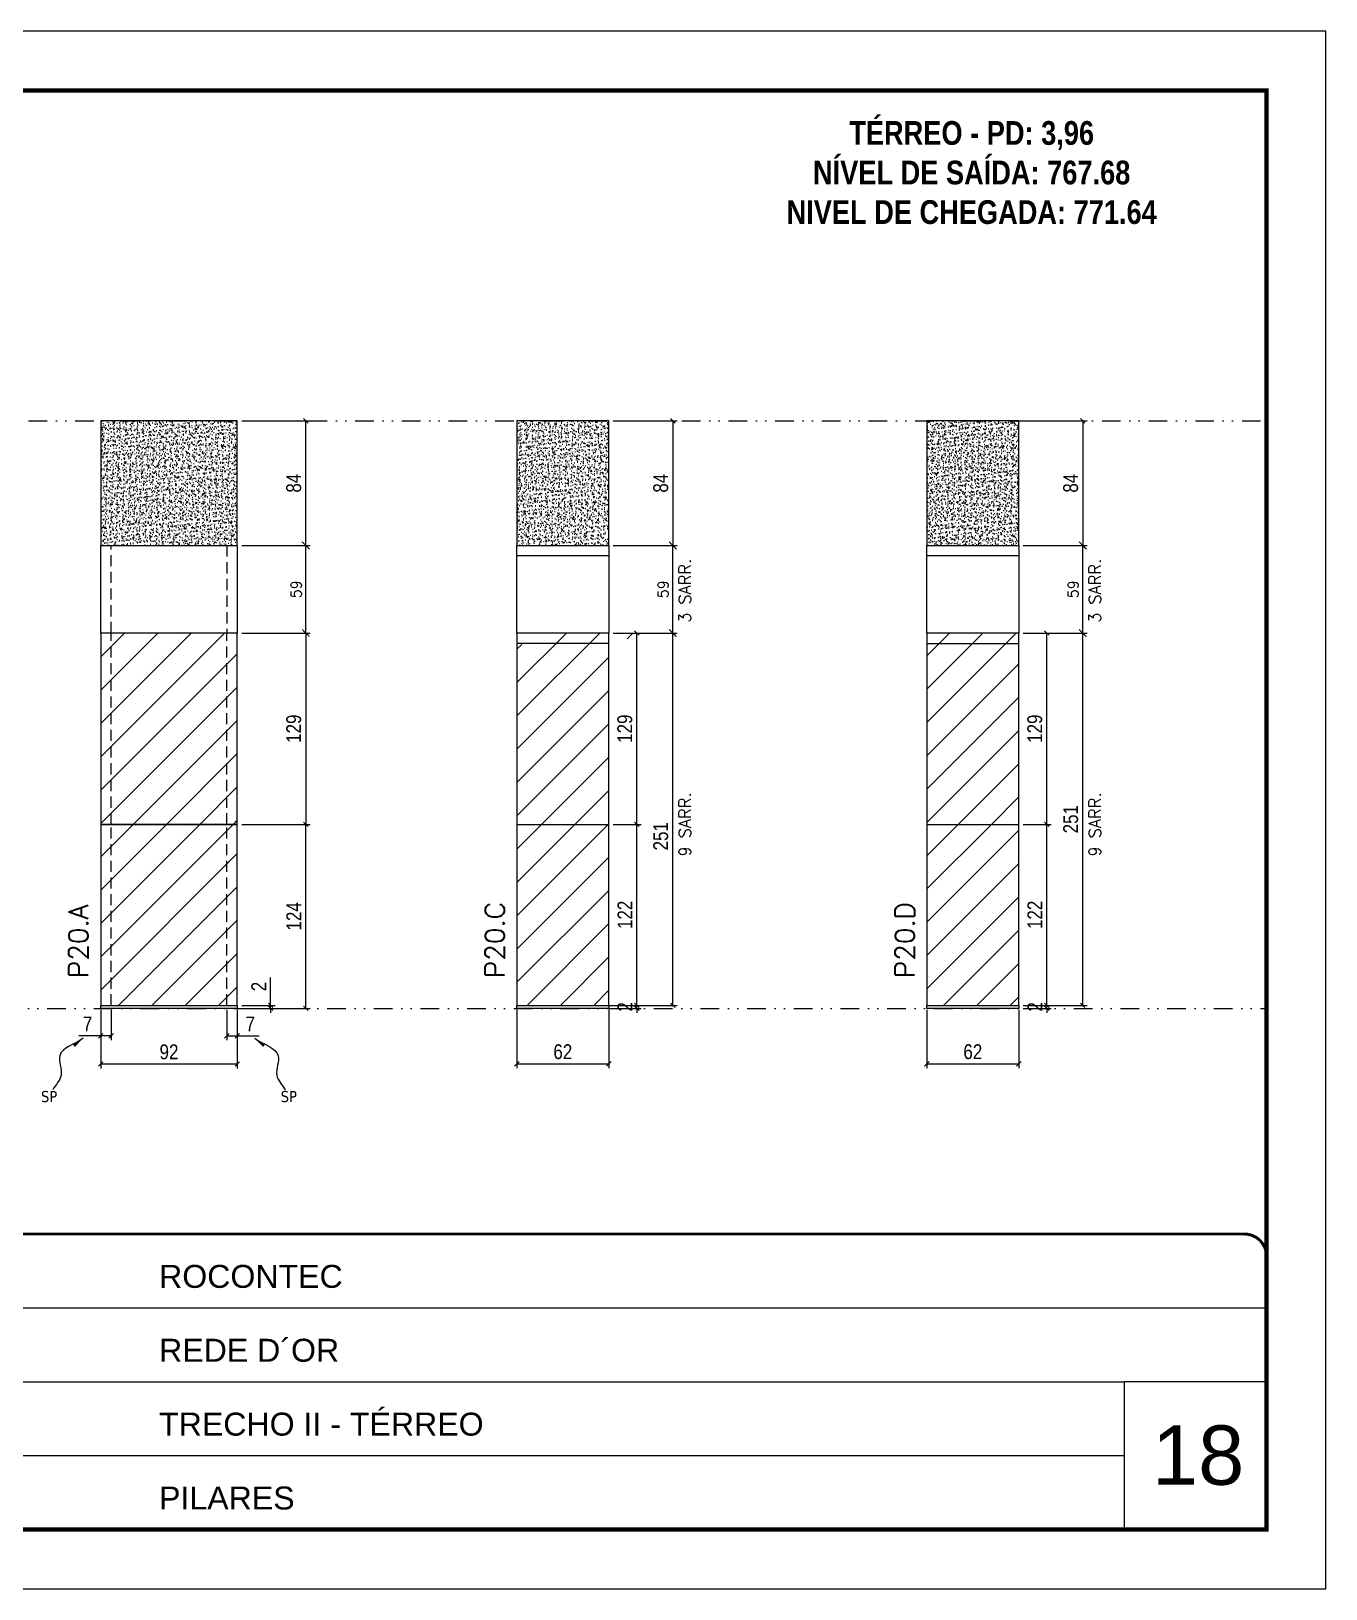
# Model space of a CAD drawing. Extents: x 1945 to 10875, y -3405 to 3369.
# Drawn here: x 4156 to 5029, y -3405 to -2355 of the extents above; entities that cross this region are included whole.
import ezdxf

# ---------------------------------------------------------------- set-up
doc = ezdxf.new("R2010")
doc.units = 0
for name, pattern in [('CONTINUO', [0]), ('DASHED', [0.75, 0.5, -0.25]), ('DIVIDE2', [0.625, 0.25, -0.125, 0, -0.125, 0, -0.125]), ('HIDDEN', [0.375, 0.25, -0.125])]:
    doc.linetypes.add(name, pattern=pattern)
for name, color, linetype, lineweight in [('CARIMBO', 255, 'Continuous', 9), ('Folhas', 255, 'Continuous', 9), ('Hachura', 251, 'Continuous', 9), ('SARRAFO DE PRESSAO', 251, 'DASHED', 9), ('Texto Seção', 7, 'Continuous', 15)]:
    doc.layers.add(name, color=color, linetype=linetype, lineweight=lineweight)
for name, color, linetype in [('COTA', 241, 'Continuous'), ('NOMENCLATURA', 7, 'Continuous'), ('Nível', 160, 'Continuous'), ('Painéis', 200, 'Continuous'), ('SARR_2.2x7', 40, 'Continuous'), ('Sarrafo de Pressão', 42, 'HIDDEN'), ('texto', 7, 'Continuous')]:
    doc.layers.add(name, color=color, linetype=linetype)
doc.styles.add('ARIAL', font='arial.ttf')
doc.styles.add('COTA TECNICA', font='techl___.ttf', dxfattribs={"height": 10})
doc.styles.add('COTA TECNICA-50', font='techl___.ttf', dxfattribs={"height": 10})
doc.styles.add('REGUA-120', font='ROMANS.shx', dxfattribs={"height": 15})
doc.styles.add('ROMANC', font='techb___.ttf', dxfattribs={"height": 2.5})
doc.styles.add('ROMANS', font='romans.shx')
doc.styles.get("Standard").update_dxf_attribs({"font": 'arial.ttf'})
doc.dimstyles.new('COTA PAINEL-50', dxfattribs={"dimtxt": 10, "dimasz": 3, "dimexe": 3, "dimexo": 3, "dimgap": 3, "dimtad": 1, "dimdec": 1, "dimzin": 12, "dimdsep": 46, "dimtxsty": 'COTA TECNICA-50', "dimblk1": 'OBLIQUE', "dimblk2": 'OBLIQUE', "dimsah": 1, "dimcen": 0.9, "dimclrd": 4, "dimclre": 4, "dimclrt": 240, "dimadec": 1, "dimazin": 3, "dimtfac": 1, "dimtdec": 1, "dimtmove": 0, "dimatfit": 3, "dimfxl": 1, "dimtolj": 1, "dimtzin": 12, "dimarcsym": 0})
doc.dimstyles.new('Cota Paínel', dxfattribs={"dimtxt": 7, "dimasz": 5, "dimexe": 3, "dimexo": 3, "dimgap": 3, "dimtad": 1, "dimdec": 1, "dimzin": 12, "dimdsep": 46, "dimtxsty": 'ROMANS', "dimblk": 'ARCHTICK', "dimcen": 0, "dimclrd": 4, "dimclre": 4, "dimclrt": 1, "dimadec": 1, "dimazin": 3, "dimtfac": 1, "dimtdec": 1, "dimtmove": 0, "dimatfit": 3, "dimldrblk": 'OBLIQUE', "dimfxl": 1, "dimtolj": 1, "dimtzin": 12, "dimarcsym": 0})
doc.dimstyles.new('PAINEL', dxfattribs={"dimtxt": 10, "dimasz": 3, "dimexe": 3, "dimexo": 3, "dimgap": 3, "dimtad": 1, "dimdec": 1, "dimzin": 12, "dimdsep": 46, "dimtxsty": 'COTA TECNICA', "dimblk1": 'OBLIQUE', "dimblk2": 'OBLIQUE', "dimsah": 1, "dimcen": 0.9, "dimclrd": 4, "dimclre": 4, "dimclrt": 240, "dimadec": 1, "dimazin": 3, "dimtfac": 1, "dimtdec": 1, "dimtmove": 0, "dimatfit": 3, "dimfxl": 1, "dimtolj": 1, "dimtzin": 12, "dimarcsym": 0})
doc.dimstyles.get("Standard").update_dxf_attribs({"dimtxt": 0.18, "dimasz": 0.18, "dimexe": 0.18, "dimexo": 0.0625, "dimgap": 0.09, "dimtad": 0, "dimtih": 1, "dimtoh": 1, "dimdec": 4, "dimzin": 0, "dimdsep": 46, "dimtxsty": 'Standard', "dimcen": 0.09, "dimadec": 0, "dimazin": 0, "dimtfac": 1, "dimtdec": 4, "dimtofl": 0, "dimtmove": 0, "dimatfit": 3, "dimfxl": 1, "dimtolj": 1, "dimtzin": 0, "dimarcsym": 0})
pattern_1 = [(45, (-126947.379, -36446.13), (-11.2253202, 11.2253202), [])]
pattern_2 = [(45, (-127166.066, -36446.13), (-11.2253202, 11.2253202), [])]
pattern_3 = [(45, (-127109.87, -36446.13), (-11.2253202, 11.2253202), [])]

# ---------------------------------------------------------------- blocks, each defined once
blk = doc.blocks.new('9999999999')
at = {"color": 30, "linetype": 'CONTINUO'}
for p, q in [((98564.6, 34379.6), (99584, 34379.6)), ((98564.6, 34329.8), (99488, 34329.8)), ((99584, 34329.8), (99488, 34329.8)), ((99488, 34329.8), (99488, 34230.2)), ((98564.6, 34280), (99488, 34280))]:
    blk.add_line(p, q, dxfattribs=at)
at = {"color": 30, "linetype": 'CONTINUO', "const_width": 2}
blk.add_lwpolyline([(99584, 34230.2), (99584, 34414.4, 0.414214), (99569, 34429.4), (98229, 34429.4, 0.414214), (98214, 34414.4), (98214, 34245.2, 0.414214), (98229, 34230.2), (99584, 34230.2)], format="xyb", dxfattribs=at)
at = {"layer": 'Folhas'}
blk.add_lwpolyline([(98139, 34190.2), (99624, 34190.2), (99624, 35240.2), (98139, 35240.2)], close=True, dxfattribs=at)
at = {"layer": 'Folhas', "color": 30, "const_width": 3}
blk.add_lwpolyline([(98214, 34230.2), (99584, 34230.2), (99584, 35200.2), (98214, 35200.2)], close=True, dxfattribs=at)
at = {"color": 7, "linetype": 'Continuous', "ltscale": 5, "style": 'ARIAL'}
for s, height, p in [('ROCONTEC', 15.48, (98837.7, 34393.1)), ('REDE D´OR', 15.48, (98837.7, 34343.3)), ('TRECHO II - TÉRREO', 15.483, (98837.7, 34293.5)), ('PILARES', 15.48, (98837.7, 34243.7))]:
    blk.add_text(s, height=height, dxfattribs=at).set_placement(p)
blk = doc.blocks.new('_Oblique')
at = {"color": 0, "linetype": 'ByBlock', "lineweight": -2}
blk.add_line((-0.5, -0.5), (0.5, 0.5), dxfattribs=at)
blk = doc.blocks.new('*D503')
at = {"layer": 'COTA', "color": 4, "lineweight": -2, "transparency": 16777216}
for p, q in [((4483.5, -3014.2), (4483.5, -3053.6)), ((4545.5, -3014.2), (4545.5, -3053.6)), ((4483.5, -3050.6), (4545.5, -3050.6))]:
    blk.add_line(p, q, dxfattribs=at)
at = {"layer": 'Defpoints', "color": 0, "transparency": 16777216}
for p in [(4483.5, -3011.2), (4545.5, -3011.2), (4545.5, -3050.6)]:
    blk.add_point(p, dxfattribs=at)
at = {"layer": 'COTA', "color": 4, "lineweight": -2, "transparency": 16777216, "xscale": 3, "yscale": 3, "zscale": 3, "rotation": 180}
blk.add_blockref('_Oblique', (4483.5, -3050.6), dxfattribs=at)
at = {"layer": 'COTA', "color": 4, "lineweight": -2, "transparency": 16777216, "xscale": 3, "yscale": 3, "zscale": 3}
blk.add_blockref('_Oblique', (4545.5, -3050.6), dxfattribs=at)
at = {"layer": 'COTA', "color": 240, "transparency": 16777216, "insert": (4514.5, -3042.5), "char_height": 10, "attachment_point": 5, "style": 'COTA TECNICA'}
blk.add_mtext('\\A1;62', dxfattribs=at)
blk = doc.blocks.new('*D504')
at = {"layer": 'COTA', "color": 4, "lineweight": -2, "transparency": 16777216}
for p, q in [((4548.5, -3011.2), (4567.4, -3011.2)), ((4548.5, -3013.2), (4567.4, -3013.2)), ((4564.4, -3011.2), (4564.4, -3008.2)), ((4564.4, -3013.2), (4564.4, -3011.2)), ((4564.4, -3013.2), (4564.4, -3016.2))]:
    blk.add_line(p, q, dxfattribs=at)
at = {"layer": 'Defpoints', "color": 0, "transparency": 16777216}
for p in [(4545.5, -3011.2), (4545.5, -3013.2), (4564.4, -3011.2)]:
    blk.add_point(p, dxfattribs=at)
at = {"layer": 'COTA', "color": 4, "lineweight": -2, "transparency": 16777216, "xscale": 3, "yscale": 3, "zscale": 3}
for p, rotation in [((4564.4, -3011.2), 270), ((4564.4, -3013.2), 90)]:
    blk.add_blockref('_Oblique', p, dxfattribs=dict(at, rotation=rotation))
at = {"layer": 'COTA', "color": 240, "transparency": 16777216, "insert": (4556.4, -3012.2), "char_height": 10, "attachment_point": 5, "rotation": 90, "style": 'COTA TECNICA-50'}
blk.add_mtext('\\A1;2', dxfattribs=at)
blk = doc.blocks.new('*D540')
at = {"layer": 'COTA', "color": 4, "linetype": 'ByBlock', "lineweight": -2, "transparency": 16777216}
for p, q in [((4548.5, -2617.2), (4591.6, -2617.2)), ((4588.6, -2617.2), (4588.6, -2701.2)), ((4548.5, -2701.2), (4591.6, -2701.2))]:
    blk.add_line(p, q, dxfattribs=at)
at = {"layer": 'Defpoints', "color": 0, "linetype": 'ByBlock', "transparency": 16777216}
for p in [(4545.5, -2617.2), (4545.5, -2701.2), (4588.6, -2701.2)]:
    blk.add_point(p, dxfattribs=at)
at = {"layer": 'COTA', "color": 4, "linetype": 'ByBlock', "lineweight": -2, "transparency": 16777216, "xscale": 3, "yscale": 3, "zscale": 3}
for p, rotation in [((4588.6, -2617.2), 90), ((4588.6, -2701.2), 270)]:
    blk.add_blockref('_Oblique', p, dxfattribs=dict(at, rotation=rotation))
at = {"layer": 'COTA', "color": 240, "linetype": 'ByBlock', "transparency": 16777216, "insert": (4580.5, -2659.2), "char_height": 10, "attachment_point": 5, "rotation": 90, "style": 'COTA TECNICA'}
blk.add_mtext('\\A1;84', dxfattribs=at)
blk = doc.blocks.new('*D541')
at = {"layer": 'COTA', "color": 4, "linetype": 'ByBlock', "lineweight": -2, "transparency": 16777216}
for p, q in [((4548.5, -2760.2), (4591.6, -2760.2)), ((4588.6, -3011.2), (4588.6, -2760.2)), ((4548.5, -3011.2), (4591.6, -3011.2))]:
    blk.add_line(p, q, dxfattribs=at)
at = {"layer": 'Defpoints', "color": 0, "linetype": 'ByBlock', "transparency": 16777216}
for p in [(4545.5, -2760.2), (4588.6, -2760.2), (4545.5, -3011.2)]:
    blk.add_point(p, dxfattribs=at)
at = {"layer": 'COTA', "color": 4, "linetype": 'ByBlock', "lineweight": -2, "transparency": 16777216, "xscale": 3, "yscale": 3, "zscale": 3}
for p, rotation in [((4588.6, -2760.2), 90), ((4588.6, -3011.2), 270)]:
    blk.add_blockref('_Oblique', p, dxfattribs=dict(at, rotation=rotation))
at = {"layer": 'COTA', "color": 240, "linetype": 'ByBlock', "transparency": 16777216, "insert": (4580.5, -2897.2), "char_height": 10, "attachment_point": 5, "rotation": 90, "style": 'COTA TECNICA'}
blk.add_mtext('\\A1;251', dxfattribs=at)
blk = doc.blocks.new('*D505')
at = {"layer": 'COTA', "color": 4, "lineweight": -2, "transparency": 16777216}
for p, q in [((4203.1, -3014.2), (4203.1, -3053.7)), ((4295.1, -3014.2), (4295.1, -3053.7)), ((4203.1, -3050.7), (4295.1, -3050.7))]:
    blk.add_line(p, q, dxfattribs=at)
at = {"layer": 'Defpoints', "color": 0, "transparency": 16777216}
for p in [(4203.1, -3011.2), (4295.1, -3011.2), (4295.1, -3050.7)]:
    blk.add_point(p, dxfattribs=at)
at = {"layer": 'COTA', "color": 4, "lineweight": -2, "transparency": 16777216, "xscale": 3, "yscale": 3, "zscale": 3, "rotation": 180}
blk.add_blockref('_Oblique', (4203.1, -3050.7), dxfattribs=at)
at = {"layer": 'COTA', "color": 4, "lineweight": -2, "transparency": 16777216, "xscale": 3, "yscale": 3, "zscale": 3}
blk.add_blockref('_Oblique', (4295.1, -3050.7), dxfattribs=at)
at = {"layer": 'COTA', "color": 240, "transparency": 16777216, "insert": (4249.1, -3042.6), "char_height": 10, "attachment_point": 5, "style": 'COTA TECNICA'}
blk.add_mtext('\\A1;92', dxfattribs=at)
blk = doc.blocks.new('*D506')
at = {"layer": 'COTA', "color": 4, "lineweight": -2, "transparency": 16777216}
for p, q in [((4298.1, -2617.2), (4344.3, -2617.2)), ((4341.3, -2701.2), (4341.3, -2617.2)), ((4298.1, -2701.2), (4344.3, -2701.2))]:
    blk.add_line(p, q, dxfattribs=at)
at = {"layer": 'Defpoints', "color": 0, "transparency": 16777216}
for p in [(4295.1, -2617.2), (4341.3, -2617.2), (4295.1, -2701.2)]:
    blk.add_point(p, dxfattribs=at)
at = {"layer": 'COTA', "color": 4, "lineweight": -2, "transparency": 16777216, "xscale": 3, "yscale": 3, "zscale": 3}
for p, rotation in [((4341.3, -2617.2), 90), ((4341.3, -2701.2), 270)]:
    blk.add_blockref('_Oblique', p, dxfattribs=dict(at, rotation=rotation))
at = {"layer": 'COTA', "color": 240, "transparency": 16777216, "insert": (4333.2, -2659.2), "char_height": 10, "attachment_point": 5, "rotation": 90, "style": 'COTA TECNICA'}
blk.add_mtext('\\A1;84', dxfattribs=at)
blk = doc.blocks.new('*D480')
at = {"layer": 'COTA', "color": 4, "lineweight": -2, "transparency": 16777216}
for p, q in [((4203.1, -3016.2), (4203.1, -3034.7)), ((4210.1, -3014.2), (4210.1, -3034.7)), ((4203.1, -3031.7), (4188.3, -3031.7)), ((4210.1, -3031.7), (4203.1, -3031.7))]:
    blk.add_line(p, q, dxfattribs=at)
at = {"layer": 'Defpoints', "color": 0, "transparency": 16777216}
for p in [(4203.1, -3013.2), (4210.1, -3011.2), (4203.1, -3031.7)]:
    blk.add_point(p, dxfattribs=at)
at = {"layer": 'COTA', "color": 4, "lineweight": -2, "transparency": 16777216, "xscale": 3, "yscale": 3, "zscale": 3, "rotation": 180}
blk.add_blockref('_Oblique', (4203.1, -3031.7), dxfattribs=at)
at = {"layer": 'COTA', "color": 4, "lineweight": -2, "transparency": 16777216, "xscale": 3, "yscale": 3, "zscale": 3}
blk.add_blockref('_Oblique', (4210.1, -3031.7), dxfattribs=at)
at = {"layer": 'COTA', "color": 240, "transparency": 16777216, "insert": (4194.2, -3023.7), "char_height": 10, "attachment_point": 5, "style": 'COTA TECNICA-50'}
blk.add_mtext('\\A1;7', dxfattribs=at)
blk = doc.blocks.new('*D481')
at = {"layer": 'COTA', "color": 4, "lineweight": -2, "transparency": 16777216}
for p, q in [((4288.1, -3014.2), (4288.1, -3034.7)), ((4295.1, -3016.2), (4295.1, -3034.7)), ((4288.1, -3031.7), (4295.1, -3031.7)), ((4295.1, -3031.7), (4309.8, -3031.7))]:
    blk.add_line(p, q, dxfattribs=at)
at = {"layer": 'Defpoints', "color": 0, "transparency": 16777216}
for p in [(4288.1, -3011.2), (4295.1, -3013.2), (4295.1, -3031.7)]:
    blk.add_point(p, dxfattribs=at)
at = {"layer": 'COTA', "color": 4, "lineweight": -2, "transparency": 16777216, "xscale": 3, "yscale": 3, "zscale": 3, "rotation": 180}
blk.add_blockref('_Oblique', (4288.1, -3031.7), dxfattribs=at)
at = {"layer": 'COTA', "color": 4, "lineweight": -2, "transparency": 16777216, "xscale": 3, "yscale": 3, "zscale": 3}
blk.add_blockref('_Oblique', (4295.1, -3031.7), dxfattribs=at)
at = {"layer": 'COTA', "color": 240, "transparency": 16777216, "insert": (4303.9, -3023.7), "char_height": 10, "attachment_point": 5, "style": 'COTA TECNICA-50'}
blk.add_mtext('\\A1;7', dxfattribs=at)
blk = doc.blocks.new('*D482')
at = {"layer": 'COTA', "color": 4, "lineweight": -2, "transparency": 16777216}
for p, q in [((4298.1, -2889.2), (4344.3, -2889.2)), ((4341.3, -3013.2), (4341.3, -2889.2)), ((4298.1, -3013.2), (4344.3, -3013.2))]:
    blk.add_line(p, q, dxfattribs=at)
at = {"layer": 'Defpoints', "color": 0, "transparency": 16777216}
for p in [(4295.1, -2889.2), (4341.3, -2889.2), (4295.1, -3013.2)]:
    blk.add_point(p, dxfattribs=at)
at = {"layer": 'COTA', "color": 4, "lineweight": -2, "transparency": 16777216, "xscale": 3, "yscale": 3, "zscale": 3}
for p, rotation in [((4341.3, -2889.2), 90), ((4341.3, -3013.2), 270)]:
    blk.add_blockref('_Oblique', p, dxfattribs=dict(at, rotation=rotation))
at = {"layer": 'COTA', "color": 240, "transparency": 16777216, "insert": (4333.2, -2951.2), "char_height": 10, "attachment_point": 5, "rotation": 90, "style": 'COTA TECNICA-50'}
blk.add_mtext('\\A1;124', dxfattribs=at)
blk = doc.blocks.new('*D483')
at = {"layer": 'COTA', "color": 4, "lineweight": -2, "transparency": 16777216}
for p, q in [((4317.6, -3011.2), (4317.6, -2992.4)), ((4298.1, -3011.2), (4320.6, -3011.2)), ((4298.1, -3013.2), (4320.6, -3013.2)), ((4317.6, -3013.2), (4317.6, -3011.2)), ((4317.6, -3013.2), (4317.6, -3016.2))]:
    blk.add_line(p, q, dxfattribs=at)
at = {"layer": 'Defpoints', "color": 0, "transparency": 16777216}
for p in [(4295.1, -3011.2), (4295.1, -3013.2), (4317.6, -3013.2)]:
    blk.add_point(p, dxfattribs=at)
at = {"layer": 'COTA', "color": 4, "lineweight": -2, "transparency": 16777216, "xscale": 3, "yscale": 3, "zscale": 3}
for p, rotation in [((4317.6, -3011.2), 270), ((4317.6, -3013.2), 90)]:
    blk.add_blockref('_Oblique', p, dxfattribs=dict(at, rotation=rotation))
at = {"layer": 'COTA', "color": 240, "transparency": 16777216, "insert": (4309.6, -2998.5), "char_height": 10, "attachment_point": 5, "rotation": 90, "style": 'COTA TECNICA-50'}
blk.add_mtext('\\A1;2', dxfattribs=at)
blk = doc.blocks.new('*D484')
at = {"layer": 'COTA', "color": 4, "linetype": 'ByBlock', "lineweight": -2, "transparency": 16777216}
for p, q in [((4298.1, -2760.2), (4344.3, -2760.2)), ((4341.3, -2760.2), (4341.3, -2889.2)), ((4298.1, -2889.2), (4344.3, -2889.2))]:
    blk.add_line(p, q, dxfattribs=at)
at = {"layer": 'Defpoints', "color": 0, "linetype": 'ByBlock', "transparency": 16777216}
for p in [(4295.1, -2760.2), (4295.1, -2889.2), (4341.3, -2889.2)]:
    blk.add_point(p, dxfattribs=at)
at = {"layer": 'COTA', "color": 4, "linetype": 'ByBlock', "lineweight": -2, "transparency": 16777216, "xscale": 3, "yscale": 3, "zscale": 3}
for p, rotation in [((4341.3, -2760.2), 90), ((4341.3, -2889.2), 270)]:
    blk.add_blockref('_Oblique', p, dxfattribs=dict(at, rotation=rotation))
at = {"layer": 'COTA', "color": 240, "linetype": 'ByBlock', "transparency": 16777216, "insert": (4333.2, -2824.7), "char_height": 10, "attachment_point": 5, "rotation": 90, "style": 'COTA TECNICA'}
blk.add_mtext('\\A1;129', dxfattribs=at)
blk = doc.blocks.new('*D485')
at = {"layer": 'COTA', "color": 4, "lineweight": -2, "transparency": 16777216}
for p, q in [((4759.8, -3014.2), (4759.8, -3053.6)), ((4821.8, -3014.2), (4821.8, -3053.6)), ((4759.8, -3050.6), (4821.8, -3050.6))]:
    blk.add_line(p, q, dxfattribs=at)
at = {"layer": 'Defpoints', "color": 0, "transparency": 16777216}
for p in [(4759.8, -3011.2), (4821.8, -3011.2), (4821.8, -3050.6)]:
    blk.add_point(p, dxfattribs=at)
at = {"layer": 'COTA', "color": 4, "lineweight": -2, "transparency": 16777216, "xscale": 3, "yscale": 3, "zscale": 3, "rotation": 180}
blk.add_blockref('_Oblique', (4759.8, -3050.6), dxfattribs=at)
at = {"layer": 'COTA', "color": 4, "lineweight": -2, "transparency": 16777216, "xscale": 3, "yscale": 3, "zscale": 3}
blk.add_blockref('_Oblique', (4821.8, -3050.6), dxfattribs=at)
at = {"layer": 'COTA', "color": 240, "transparency": 16777216, "insert": (4790.8, -3042.5), "char_height": 10, "attachment_point": 5, "style": 'COTA TECNICA'}
blk.add_mtext('\\A1;62', dxfattribs=at)
blk = doc.blocks.new('*D486')
at = {"layer": 'COTA', "color": 4, "lineweight": -2, "transparency": 16777216}
for p, q in [((4824.8, -3011.2), (4843.7, -3011.2)), ((4824.8, -3013.2), (4843.7, -3013.2)), ((4840.7, -3011.2), (4840.7, -3008.2)), ((4840.7, -3013.2), (4840.7, -3011.2)), ((4840.7, -3013.2), (4840.7, -3016.2))]:
    blk.add_line(p, q, dxfattribs=at)
at = {"layer": 'Defpoints', "color": 0, "transparency": 16777216}
for p in [(4821.8, -3011.2), (4821.8, -3013.2), (4840.7, -3011.2)]:
    blk.add_point(p, dxfattribs=at)
at = {"layer": 'COTA', "color": 4, "lineweight": -2, "transparency": 16777216, "xscale": 3, "yscale": 3, "zscale": 3}
for p, rotation in [((4840.7, -3011.2), 270), ((4840.7, -3013.2), 90)]:
    blk.add_blockref('_Oblique', p, dxfattribs=dict(at, rotation=rotation))
at = {"layer": 'COTA', "color": 240, "transparency": 16777216, "insert": (4832.7, -3012.2), "char_height": 10, "attachment_point": 5, "rotation": 90, "style": 'COTA TECNICA-50'}
blk.add_mtext('\\A1;2', dxfattribs=at)
blk = doc.blocks.new('*D532')
at = {"layer": 'COTA', "color": 4, "linetype": 'ByBlock', "lineweight": -2, "transparency": 16777216}
for p, q in [((4824.8, -2617.2), (4867.9, -2617.2)), ((4864.9, -2617.2), (4864.9, -2701.2)), ((4824.8, -2701.2), (4867.9, -2701.2))]:
    blk.add_line(p, q, dxfattribs=at)
at = {"layer": 'Defpoints', "color": 0, "linetype": 'ByBlock', "transparency": 16777216}
for p in [(4821.8, -2617.2), (4821.8, -2701.2), (4864.9, -2701.2)]:
    blk.add_point(p, dxfattribs=at)
at = {"layer": 'COTA', "color": 4, "linetype": 'ByBlock', "lineweight": -2, "transparency": 16777216, "xscale": 3, "yscale": 3, "zscale": 3}
for p, rotation in [((4864.9, -2617.2), 90), ((4864.9, -2701.2), 270)]:
    blk.add_blockref('_Oblique', p, dxfattribs=dict(at, rotation=rotation))
at = {"layer": 'COTA', "color": 240, "linetype": 'ByBlock', "transparency": 16777216, "insert": (4856.8, -2659.2), "char_height": 10, "attachment_point": 5, "rotation": 90, "style": 'COTA TECNICA'}
blk.add_mtext('\\A1;84', dxfattribs=at)
blk = doc.blocks.new('*D533')
at = {"layer": 'COTA', "color": 4, "linetype": 'ByBlock', "lineweight": -2, "transparency": 16777216}
for p, q in [((4824.8, -2760.2), (4867.9, -2760.2)), ((4864.9, -3011.2), (4864.9, -2760.2)), ((4824.8, -3011.2), (4867.9, -3011.2))]:
    blk.add_line(p, q, dxfattribs=at)
at = {"layer": 'Defpoints', "color": 0, "linetype": 'ByBlock', "transparency": 16777216}
for p in [(4821.8, -2760.2), (4864.9, -2760.2), (4821.8, -3011.2)]:
    blk.add_point(p, dxfattribs=at)
at = {"layer": 'COTA', "color": 4, "linetype": 'ByBlock', "lineweight": -2, "transparency": 16777216, "xscale": 3, "yscale": 3, "zscale": 3}
for p, rotation in [((4864.9, -2760.2), 90), ((4864.9, -3011.2), 270)]:
    blk.add_blockref('_Oblique', p, dxfattribs=dict(at, rotation=rotation))
at = {"layer": 'COTA', "color": 240, "linetype": 'ByBlock', "transparency": 16777216, "insert": (4856.8, -2885.7), "char_height": 10, "attachment_point": 5, "rotation": 90, "style": 'COTA TECNICA'}
blk.add_mtext('\\A1;251', dxfattribs=at)
blk = doc.blocks.new('*D534')
at = {"layer": 'COTA', "color": 4, "linetype": 'ByBlock', "lineweight": -2, "transparency": 16777216}
for p, q in [((4548.5, -2889.2), (4567.4, -2889.2)), ((4564.4, -3011.2), (4564.4, -2889.2)), ((4486.5, -3011.2), (4567.4, -3011.2))]:
    blk.add_line(p, q, dxfattribs=at)
at = {"layer": 'Defpoints', "color": 0, "linetype": 'ByBlock', "transparency": 16777216}
for p in [(4545.5, -2889.2), (4564.4, -2889.2), (4483.5, -3011.2)]:
    blk.add_point(p, dxfattribs=at)
at = {"layer": 'COTA', "color": 4, "linetype": 'ByBlock', "lineweight": -2, "transparency": 16777216, "xscale": 3, "yscale": 3, "zscale": 3}
for p, rotation in [((4564.4, -2889.2), 90), ((4564.4, -3011.2), 270)]:
    blk.add_blockref('_Oblique', p, dxfattribs=dict(at, rotation=rotation))
at = {"layer": 'COTA', "color": 240, "linetype": 'ByBlock', "transparency": 16777216, "insert": (4556.4, -2950.2), "char_height": 10, "attachment_point": 5, "rotation": 90, "style": 'COTA TECNICA'}
blk.add_mtext('\\A1;122', dxfattribs=at)
blk = doc.blocks.new('*D535')
at = {"layer": 'COTA', "color": 4, "linetype": 'ByBlock', "lineweight": -2, "transparency": 16777216}
for p, q in [((4548.5, -2760.2), (4567.4, -2760.2)), ((4564.4, -2889.2), (4564.4, -2760.2)), ((4548.5, -2889.2), (4567.4, -2889.2))]:
    blk.add_line(p, q, dxfattribs=at)
at = {"layer": 'Defpoints', "color": 0, "linetype": 'ByBlock', "transparency": 16777216}
for p in [(4545.5, -2760.2), (4564.4, -2760.2), (4545.5, -2889.2)]:
    blk.add_point(p, dxfattribs=at)
at = {"layer": 'COTA', "color": 4, "linetype": 'ByBlock', "lineweight": -2, "transparency": 16777216, "xscale": 3, "yscale": 3, "zscale": 3}
for p, rotation in [((4564.4, -2760.2), 90), ((4564.4, -2889.2), 270)]:
    blk.add_blockref('_Oblique', p, dxfattribs=dict(at, rotation=rotation))
at = {"layer": 'COTA', "color": 240, "linetype": 'ByBlock', "transparency": 16777216, "insert": (4556.3, -2824.7), "char_height": 10, "attachment_point": 5, "rotation": 90, "style": 'COTA TECNICA'}
blk.add_mtext('\\A1;129', dxfattribs=at)
blk = doc.blocks.new('*D536')
at = {"layer": 'COTA', "color": 4, "linetype": 'ByBlock', "lineweight": -2, "transparency": 16777216}
for p, q in [((4824.8, -2889.2), (4843.7, -2889.2)), ((4840.7, -3011.2), (4840.7, -2889.2)), ((4824.8, -3011.2), (4843.7, -3011.2))]:
    blk.add_line(p, q, dxfattribs=at)
at = {"layer": 'Defpoints', "color": 0, "linetype": 'ByBlock', "transparency": 16777216}
for p in [(4821.8, -2889.2), (4840.7, -2889.2), (4821.8, -3011.2)]:
    blk.add_point(p, dxfattribs=at)
at = {"layer": 'COTA', "color": 4, "linetype": 'ByBlock', "lineweight": -2, "transparency": 16777216, "xscale": 3, "yscale": 3, "zscale": 3}
for p, rotation in [((4840.7, -2889.2), 90), ((4840.7, -3011.2), 270)]:
    blk.add_blockref('_Oblique', p, dxfattribs=dict(at, rotation=rotation))
at = {"layer": 'COTA', "color": 240, "linetype": 'ByBlock', "transparency": 16777216, "insert": (4832.6, -2950.2), "char_height": 10, "attachment_point": 5, "rotation": 90, "style": 'COTA TECNICA'}
blk.add_mtext('\\A1;122', dxfattribs=at)
blk = doc.blocks.new('*D537')
at = {"layer": 'COTA', "color": 4, "linetype": 'ByBlock', "lineweight": -2, "transparency": 16777216}
for p, q in [((4824.8, -2760.2), (4843.7, -2760.2)), ((4840.7, -2889.2), (4840.7, -2760.2)), ((4824.8, -2889.2), (4843.7, -2889.2))]:
    blk.add_line(p, q, dxfattribs=at)
at = {"layer": 'Defpoints', "color": 0, "linetype": 'ByBlock', "transparency": 16777216}
for p in [(4821.8, -2760.2), (4840.7, -2760.2), (4821.8, -2889.2)]:
    blk.add_point(p, dxfattribs=at)
at = {"layer": 'COTA', "color": 4, "linetype": 'ByBlock', "lineweight": -2, "transparency": 16777216, "xscale": 3, "yscale": 3, "zscale": 3}
for p, rotation in [((4840.7, -2760.2), 90), ((4840.7, -2889.2), 270)]:
    blk.add_blockref('_Oblique', p, dxfattribs=dict(at, rotation=rotation))
at = {"layer": 'COTA', "color": 240, "linetype": 'ByBlock', "transparency": 16777216, "insert": (4832.6, -2824.7), "char_height": 10, "attachment_point": 5, "rotation": 90, "style": 'COTA TECNICA'}
blk.add_mtext('\\A1;129', dxfattribs=at)
blk = doc.blocks.new('_ArchTick')
at = {"color": 0, "linetype": 'ByBlock', "const_width": 0.15}
blk.add_lwpolyline([(-0.5, -0.5), (0.5, 0.5)], dxfattribs=at)
blk = doc.blocks.new('*D562')
at = {"layer": 'COTA', "color": 4, "lineweight": -2, "transparency": 16777216}
for p, q in [((4298.1, -2701.2), (4344.3, -2701.2)), ((4341.3, -2760.2), (4341.3, -2701.2)), ((4298.1, -2760.2), (4344.3, -2760.2))]:
    blk.add_line(p, q, dxfattribs=at)
at = {"layer": 'Defpoints', "color": 0, "transparency": 16777216}
for p in [(4295.1, -2701.2), (4341.3, -2701.2), (4295.1, -2760.2)]:
    blk.add_point(p, dxfattribs=at)
at = {"layer": 'COTA', "color": 4, "lineweight": -2, "transparency": 16777216, "xscale": 5, "yscale": 5, "zscale": 5}
for p, rotation in [((4341.3, -2701.2), 90), ((4341.3, -2760.2), 270)]:
    blk.add_blockref('_ArchTick', p, dxfattribs=dict(at, rotation=rotation))
at = {"layer": 'COTA', "color": 1, "transparency": 16777216, "insert": (4334.8, -2730.7), "char_height": 7, "attachment_point": 5, "rotation": 90, "style": 'ROMANS'}
blk.add_mtext('\\A1;59', dxfattribs=at)
blk = doc.blocks.new('*D563')
at = {"layer": 'COTA', "color": 4, "lineweight": -2, "transparency": 16777216}
for p, q in [((4548.5, -2701.2), (4591.6, -2701.2)), ((4588.6, -2760.2), (4588.6, -2701.2)), ((4548.5, -2760.2), (4591.6, -2760.2))]:
    blk.add_line(p, q, dxfattribs=at)
at = {"layer": 'Defpoints', "color": 0, "transparency": 16777216}
for p in [(4545.5, -2701.2), (4588.6, -2701.2), (4545.5, -2760.2)]:
    blk.add_point(p, dxfattribs=at)
at = {"layer": 'COTA', "color": 4, "lineweight": -2, "transparency": 16777216, "xscale": 5, "yscale": 5, "zscale": 5}
for p, rotation in [((4588.6, -2701.2), 90), ((4588.6, -2760.2), 270)]:
    blk.add_blockref('_ArchTick', p, dxfattribs=dict(at, rotation=rotation))
at = {"layer": 'COTA', "color": 1, "transparency": 16777216, "insert": (4582.1, -2730.7), "char_height": 7, "attachment_point": 5, "rotation": 90, "style": 'ROMANS'}
blk.add_mtext('\\A1;59', dxfattribs=at)
blk = doc.blocks.new('*D564')
at = {"layer": 'COTA', "color": 4, "lineweight": -2, "transparency": 16777216}
for p, q in [((4824.8, -2701.2), (4867.9, -2701.2)), ((4864.9, -2760.2), (4864.9, -2701.2)), ((4824.8, -2760.2), (4867.9, -2760.2))]:
    blk.add_line(p, q, dxfattribs=at)
at = {"layer": 'Defpoints', "color": 0, "transparency": 16777216}
for p in [(4821.8, -2701.2), (4864.9, -2701.2), (4821.8, -2760.2)]:
    blk.add_point(p, dxfattribs=at)
at = {"layer": 'COTA', "color": 4, "lineweight": -2, "transparency": 16777216, "xscale": 5, "yscale": 5, "zscale": 5}
for p, rotation in [((4864.9, -2701.2), 90), ((4864.9, -2760.2), 270)]:
    blk.add_blockref('_ArchTick', p, dxfattribs=dict(at, rotation=rotation))
at = {"layer": 'COTA', "color": 1, "transparency": 16777216, "insert": (4858.4, -2730.7), "char_height": 7, "attachment_point": 5, "rotation": 90, "style": 'ROMANS'}
blk.add_mtext('\\A1;59', dxfattribs=at)

msp = doc.modelspace()

# ---------------------------------------------------------------- hatches: boundary and pattern name
at = {"layer": 'COTA', "linetype": 'ByBlock'}
h = msp.add_hatch(dxfattribs=at)
h.set_pattern_fill('AR-CONC', color=256, scale=0.03)
h.set_pattern_definition([(50, (-127208.7077, -31794.6302), (5.46554007, -0.47817257), [0.5715, -6.2865]), (355, (-127208.708, -31794.63), (-1.05730264, 5.73170536), [0.4572, -5.02921753]), (100.4514447, (-127208.2523, -31794.67), (4.40823741, 5.25353256), [0.48570026, -5.34270734]), (46.1842, (-127208.708, -31793.106), (8.13237123, -1.26126984), [0.85725, -9.42975]), (96.6355576, (-127208.03, -31793.211), (7.122124, 7.42278374), [0.7285507, -8.01406824]), (351.184151, (-127208.708, -31793.106), (7.122124, 7.42278374), [0.685799, -7.54379196]), (21, (-127207.9457, -31793.4872), (4.54843174, -3.06795595), [0.5715, -6.2865]), (326, (-127207.946, -31793.487), (1.85406085, 5.52563898), [0.4572, -5.0292]), (71.451445, (-127207.5667, -31793.743), (6.40249258, 2.45768307), [0.48570026, -5.34269813]), (37.5, (-127208.7077, -31794.6302), (0.092658098, 2.536651166), [0, -4.96824, 0, -5.1054, 0, -5.04825]), (7.5, (-127208.7077, -31794.6302), (2.004589875, 3.005417245), [0, -2.91084, 0, -4.85394, 0, -1.92405]), (327.5, (-127210.407, -31794.6302), (4.067717855, -0.17186232), [0, -1.905, 0, -5.9436, 0, -7.8867]), (317.5, (-127211.169, -31794.6302), (4.44387544, 0.76279473), [0, -2.4765, 0, -3.94716, 0, -5.6007])])
h.paths.add_polyline_path([(4203.07, -2701.22), (4295.07, -2701.22), (4295.07, -2617.22), (4203.07, -2617.22)])
h = msp.add_hatch(dxfattribs=at)
h.set_pattern_fill('AR-CONC', color=256, scale=0.03)
h.set_pattern_definition([(50, (-127166.066, -36427.1307), (5.46554007, -0.47817257), [0.5715, -6.2865]), (355, (-127166.066, -36427.1307), (-1.05730264, 5.73170536), [0.4572, -5.02921753]), (100.4514447, (-127165.6107, -36427.1705), (4.40823741, 5.25353256), [0.48570026, -5.34270734]), (46.1842, (-127166.066, -36425.607), (8.13237123, -1.26126984), [0.85725, -9.42975]), (96.6355576, (-127165.3885, -36425.712), (7.122124, 7.42278374), [0.7285507, -8.01406824]), (351.184151, (-127166.066, -36425.607), (7.122124, 7.42278374), [0.685799, -7.54379196]), (21, (-127165.304, -36425.9877), (4.54843174, -3.06795595), [0.5715, -6.2865]), (326, (-127165.304, -36425.9877), (1.85406085, 5.52563898), [0.4572, -5.0292]), (71.451445, (-127164.925, -36426.2433), (6.40249258, 2.45768307), [0.48570026, -5.34269813]), (37.5, (-127166.0662, -36427.1307), (0.092658098, 2.536651166), [0, -4.96824, 0, -5.1054, 0, -5.04825]), (7.5, (-127166.0662, -36427.1307), (2.004589875, 3.005417245), [0, -2.91084, 0, -4.85394, 0, -1.92405]), (327.5, (-127167.7654, -36427.1307), (4.067717855, -0.17186232), [0, -1.905, 0, -5.9436, 0, -7.8867]), (317.5, (-127168.5274, -36427.1307), (4.44387544, 0.76279473), [0, -2.4765, 0, -3.94716, 0, -5.6007])])
h.paths.add_polyline_path([(4545.51, -2617.22), (4483.51, -2617.22), (4483.51, -2701.22), (4545.51, -2701.22)])
h = msp.add_hatch(dxfattribs=at)
h.set_pattern_fill('AR-CONC', color=256, scale=0.03)
h.set_pattern_definition([(50, (-127109.8707, -36427.1307), (5.46554007, -0.47817257), [0.5715, -6.2865]), (355, (-127109.871, -36427.1307), (-1.05730264, 5.73170536), [0.4572, -5.02921753]), (100.4514447, (-127109.415, -36427.1705), (4.40823741, 5.25353256), [0.48570026, -5.34270734]), (46.1842, (-127109.871, -36425.607), (8.13237123, -1.26126984), [0.85725, -9.42975]), (96.6355576, (-127109.193, -36425.712), (7.122124, 7.42278374), [0.7285507, -8.01406824]), (351.184151, (-127109.871, -36425.607), (7.122124, 7.42278374), [0.685799, -7.54379196]), (21, (-127109.1087, -36425.9877), (4.54843174, -3.06795595), [0.5715, -6.2865]), (326, (-127109.109, -36425.9877), (1.85406085, 5.52563898), [0.4572, -5.0292]), (71.451445, (-127108.7297, -36426.2433), (6.40249258, 2.45768307), [0.48570026, -5.34269813]), (37.5, (-127109.8707, -36427.1307), (0.092658098, 2.536651166), [0, -4.96824, 0, -5.1054, 0, -5.04825]), (7.5, (-127109.8707, -36427.1307), (2.004589875, 3.005417245), [0, -2.91084, 0, -4.85394, 0, -1.92405]), (327.5, (-127111.57, -36427.1307), (4.067717855, -0.17186232), [0, -1.905, 0, -5.9436, 0, -7.8867]), (317.5, (-127112.332, -36427.1307), (4.44387544, 0.76279473), [0, -2.4765, 0, -3.94716, 0, -5.6007])])
h.paths.add_polyline_path([(4821.78, -2617.22), (4759.78, -2617.22), (4759.78, -2701.22), (4821.78, -2701.22)])
at = {"layer": 'Hachura', "linetype": 'ByBlock'}
h = msp.add_hatch(dxfattribs=at)
h.set_pattern_fill('ANSI31', color=256, scale=5)
h.set_pattern_definition(pattern_1)
h.paths.add_polyline_path([(4295.07, -2760.22), (4203.07, -2760.22), (4203.07, -2889.22), (4295.07, -2889.22)])
h = msp.add_hatch(dxfattribs=at)
h.set_pattern_fill('ANSI31', color=256, scale=5)
h.set_pattern_definition(pattern_2)
h.paths.add_polyline_path([(4545.51, -2769.22), (4567.51, -2760.22), (4505.51, -2760.22), (4483.51, -2769.22), (4483.51, -2889.22), (4545.51, -2889.22)])
h = msp.add_hatch(dxfattribs=at)
h.set_pattern_fill('ANSI31', color=256, scale=5)
h.set_pattern_definition(pattern_3)
h.paths.add_polyline_path([(4821.78, -2769.22), (4821.78, -2760.22), (4759.78, -2760.22), (4759.78, -2769.22), (4759.78, -2889.22), (4821.78, -2889.22)])
h = msp.add_hatch(dxfattribs=at)
h.set_pattern_fill('ANSI31', color=256, scale=5)
h.set_pattern_definition(pattern_1)
h.paths.add_polyline_path([(4295.07, -2889.22), (4203.07, -2889.22), (4203.07, -3011.22), (4295.07, -3011.22)])
h = msp.add_hatch(dxfattribs=at)
h.set_pattern_fill('ANSI31', color=256, scale=5)
h.set_pattern_definition(pattern_2)
h.paths.add_polyline_path([(4545.51, -2889.22), (4483.51, -2889.22), (4483.51, -3011.22), (4545.51, -3011.22)])
h = msp.add_hatch(dxfattribs=at)
h.set_pattern_fill('ANSI31', color=256, scale=5)
h.set_pattern_definition(pattern_3)
h.paths.add_polyline_path([(4821.78, -2889.22), (4759.78, -2889.22), (4759.78, -3011.22), (4821.78, -3011.22)])

# ---------------------------------------------------------------- linework, layer by layer
at = {"layer": 'COTA', "linetype": 'ByBlock'}
for points in [[(4203.07, -2701.22), (4295.07, -2701.22), (4295.07, -2617.22), (4203.07, -2617.22)], [(4483.51, -2701.22), (4545.51, -2701.22), (4545.51, -2617.22), (4483.51, -2617.22)], [(4759.78, -2701.22), (4821.78, -2701.22), (4821.78, -2617.22), (4759.78, -2617.22)]]:
    msp.add_lwpolyline(points, close=True, dxfattribs=at)
at = {"layer": 'Nível', "color": 4, "linetype": 'DIVIDE2', "ltscale": 50}
for p, q in [((3934.36, -2617.22), (4988.71, -2617.22)), ((3978.36, -3013.22), (4988.71, -3013.22))]:
    msp.add_line(p, q, dxfattribs=at)
at = {"layer": 'Painéis'}
for p, q in [((4203.07, -2701.22), (4295.07, -2701.22)), ((4203.07, -2760.22), (4203.07, -2701.22)), ((4295.07, -2701.22), (4295.07, -2760.22)), ((4295.07, -2760.22), (4203.07, -2760.22)), ((4545.51, -2760.22), (4483.51, -2760.22)), ((4483.51, -2760.22), (4483.51, -2769.22)), ((4545.51, -2769.22), (4545.51, -2760.22)), ((4483.51, -2889.22), (4545.51, -2889.22)), ((4759.78, -2889.22), (4821.78, -2889.22))]:
    msp.add_line(p, q, dxfattribs=at)
for points in [[(4483.51, -2701.22), (4545.51, -2701.22), (4545.51, -2760.22), (4483.51, -2760.22)], [(4759.78, -2701.22), (4821.78, -2701.22), (4821.78, -2760.22), (4759.78, -2760.22)], [(4203.07, -2889.22), (4295.07, -2889.22), (4295.07, -2760.22), (4203.07, -2760.22)], [(4203.07, -3011.22), (4295.07, -3011.22), (4295.07, -2889.22), (4203.07, -2889.22)], [(4203.07, -3011.22), (4295.07, -3011.22), (4295.07, -3013.22), (4203.07, -3013.22)], [(4483.51, -3011.22), (4545.51, -3011.22), (4545.51, -3013.22), (4483.51, -3013.22)], [(4759.78, -3011.22), (4821.78, -3011.22), (4821.78, -3013.22), (4759.78, -3013.22)]]:
    msp.add_lwpolyline(points, close=True, dxfattribs=at)
for points in [[(4821.78, -2769.22), (4821.78, -2760.22), (4759.78, -2760.22), (4759.78, -2769.22)], [(4483.51, -2769.22), (4483.51, -3011.22), (4545.51, -3011.22), (4545.51, -2769.22)], [(4759.78, -2769.22), (4759.78, -3011.22), (4821.78, -3011.22), (4821.78, -2769.22)]]:
    msp.add_lwpolyline(points, dxfattribs=at)
at = {"layer": 'SARR_2.2x7'}
for p, q in [((4545.51, -2708.22), (4483.51, -2708.22)), ((4821.78, -2708.22), (4759.78, -2708.22)), ((4545.51, -2767.22), (4483.51, -2767.22)), ((4759.78, -2767.22), (4821.78, -2767.22))]:
    msp.add_line(p, q, dxfattribs=at)
at = {"layer": 'Sarrafo de Pressão', "ltscale": 30}
for p, q in [((4210.07, -2760.22), (4210.07, -2701.22)), ((4288.07, -2701.22), (4288.07, -2760.22)), ((4210.07, -2889.22), (4210.07, -2760.22)), ((4288.07, -2889.22), (4288.07, -2760.22)), ((4210.07, -3011.22), (4210.07, -2889.22)), ((4288.07, -3011.22), (4288.07, -2889.22))]:
    msp.add_line(p, q, dxfattribs=at)

# ---------------------------------------------------------------- block references
at = {"layer": 'SARRAFO DE PRESSAO', "color": 6, "linetype": 'ByBlock'}
msp.add_blockref('9999999999', (-94595.27, -37594.71), dxfattribs=at)

# ---------------------------------------------------------------- texts
at = {"layer": 'CARIMBO', "style": 'ARIAL'}
msp.add_text('18', height=40, dxfattribs=at).set_placement((4911.57, -3334.36))
at = {"layer": 'NOMENCLATURA', "color": 2, "insert": (4790.03, -2388.44), "char_height": 16, "attachment_point": 2, "style": 'ROMANC'}
msp.add_mtext_dynamic_manual_height_columns('\\PTÉRREO - PD: 3,96\\PNÍVEL DE SAÍDA: 767.68\\PNIVEL DE CHEGADA: 771.64', width=300.2766, gutter_width=1, heights=[0], dxfattribs=at)
at = {"layer": 'texto', "color": 0, "char_height": 7.5, "attachment_point": 5}
for insert in [(4168.3, -3072.71), (4329.85, -3072.71)]:
    msp.add_mtext('{\\fTahoma|b0|i0|c0|p34;\\C4;SP}', dxfattribs=dict(at, insert=insert))
at = {"layer": 'Texto Seção', "linetype": 'Continuous', "style": 'ROMANS'}
for s, p in [('3 SARR.', (4600.78, -2753.34)), ('3 SARR.', (4877.05, -2753.34)), ('9 SARR.', (4600.78, -2910.85)), ('9 SARR.', (4877.05, -2910.85))]:
    msp.add_text(s, height=8, rotation=90, dxfattribs=at).set_placement(p)
at = {"layer": 'Texto Seção', "char_height": 13, "width": 285.3299, "attachment_point": 7, "rotation": 90, "style": 'REGUA-120'}
for s, insert in [('P20.A', (4194.53, -2992.75)), ('P20.C', (4475.18, -2992.75)), ('P20.D', (4751.45, -2992.75))]:
    msp.add_mtext(s, dxfattribs=dict(at, insert=insert))

# ---------------------------------------------------------------- dimensions: what is measured, and where the dimension line sits
at = {"layer": 'COTA'}
dim = msp.add_linear_dim(base=(4341.31, -2617.22), p1=(4295.07, -2701.22), p2=(4295.07, -2617.22), angle=90, dimstyle='PAINEL', override={"dimarcsym": 2}, dxfattribs=at)
dim.commit()
dim.dimension.update_dxf_attribs({"geometry": '*D506', "text_midpoint": (4341.31, -2659.22), "dimtype": 160})
at = {"layer": 'COTA', "linetype": 'ByBlock'}
for base, p1, p2, picture, middle in [((4588.6, -2701.22), (4545.51, -2617.22), (4545.51, -2701.22), '*D540', (4580.5, -2659.22)), ((4864.87, -2701.22), (4821.78, -2617.22), (4821.78, -2701.22), '*D532', (4856.77, -2659.22)), ((4341.31, -2889.22), (4295.07, -2760.22), (4295.07, -2889.22), '*D484', (4333.22, -2824.72)), ((4864.87, -2760.22), (4821.78, -3011.22), (4821.78, -2760.22), '*D533', (4856.76, -2885.72)), ((4564.42, -2889.22), (4483.51, -3011.22), (4545.51, -2889.22), '*D534', (4556.36, -2950.22)), ((4840.69, -2889.22), (4821.78, -3011.22), (4821.78, -2889.22), '*D536', (4832.63, -2950.22))]:
    dim = msp.add_linear_dim(base=base, p1=p1, p2=p2, angle=90, dimstyle='PAINEL', dxfattribs=at)
    dim.commit()
    dim.dimension.update_dxf_attribs({"geometry": picture, "text_midpoint": middle})
at = {"layer": 'COTA'}
for base, p1, p2, angle, dimstyle, picture, middle in [((4341.31, -2701.22), (4295.07, -2760.22), (4295.07, -2701.22), 90, 'Cota Paínel', '*D562', (4334.81, -2730.72)), ((4588.6, -2701.22), (4545.51, -2760.22), (4545.51, -2701.22), 90, 'Cota Paínel', '*D563', (4582.1, -2730.72)), ((4864.87, -2701.22), (4821.78, -2760.22), (4821.78, -2701.22), 90, 'Cota Paínel', '*D564', (4858.37, -2730.72)), ((4341.31, -2889.22), (4295.07, -3013.22), (4295.07, -2889.22), 90, 'COTA PAINEL-50', '*D482', (4333.24, -2951.22)), ((4203.07, -3031.73), (4210.07, -3011.22), (4203.07, -3013.22), 180, 'COTA PAINEL-50', '*D480', (4194.21, -3023.65))]:
    dim = msp.add_linear_dim(base=base, p1=p1, p2=p2, angle=angle, dimstyle=dimstyle, dxfattribs=at)
    dim.commit()
    dim.dimension.update_dxf_attribs({"geometry": picture, "text_midpoint": middle})
at = {"layer": 'COTA', "linetype": 'ByBlock'}
dim = msp.add_linear_dim(base=(4588.6, -2760.22), p1=(4545.51, -3011.22), p2=(4545.51, -2760.22), angle=90, dimstyle='PAINEL', dxfattribs=at)
dim.commit()
dim.dimension.update_dxf_attribs({"geometry": '*D541', "text_midpoint": (4588.6, -2897.22), "dimtype": 160})
for base, p1, p2, picture, middle in [((4564.42, -2760.22), (4545.51, -2889.22), (4545.51, -2760.22), '*D535', (4556.33, -2824.72)), ((4840.69, -2760.22), (4821.78, -2889.22), (4821.78, -2760.22), '*D537', (4832.6, -2824.72))]:
    dim = msp.add_linear_dim(base=base, p1=p1, p2=p2, angle=90, dimstyle='PAINEL', override={"dimtmove": 1}, dxfattribs=at)
    dim.commit()
    dim.dimension.update_dxf_attribs({"geometry": picture, "text_midpoint": middle})
at = {"layer": 'COTA'}
for base, p1, p2, picture, middle in [((4317.6, -3013.22), (4295.07, -3011.22), (4295.07, -3013.22), '*D483', (4317.6, -2998.47)), ((4564.42, -3011.22), (4545.51, -3013.22), (4545.51, -3011.22), '*D504', (4564.42, -3012.22)), ((4840.69, -3011.22), (4821.78, -3013.22), (4821.78, -3011.22), '*D486', (4840.69, -3012.22))]:
    dim = msp.add_linear_dim(base=base, p1=p1, p2=p2, angle=90, dimstyle='COTA PAINEL-50', dxfattribs=at)
    dim.commit()
    dim.dimension.update_dxf_attribs({"geometry": picture, "text_midpoint": middle, "dimtype": 160})
for base, p1, p2, picture, middle in [((4295.07, -3050.67), (4203.07, -3011.22), (4295.07, -3011.22), '*D505', (4249.07, -3042.58)), ((4545.51, -3050.56), (4483.51, -3011.22), (4545.51, -3011.22), '*D503', (4514.51, -3042.46)), ((4821.78, -3050.56), (4759.78, -3011.22), (4821.78, -3011.22), '*D485', (4790.78, -3042.46))]:
    dim = msp.add_linear_dim(base=base, p1=p1, p2=p2, dimstyle='PAINEL', override={"dimarcsym": 2}, dxfattribs=at)
    dim.commit()
    dim.dimension.update_dxf_attribs({"geometry": picture, "text_midpoint": middle})
dim = msp.add_linear_dim(base=(4295.07, -3031.73), p1=(4288.07, -3011.22), p2=(4295.07, -3013.22), dimstyle='COTA PAINEL-50', dxfattribs=at)
dim.commit()
dim.dimension.update_dxf_attribs({"geometry": '*D481', "text_midpoint": (4303.94, -3023.65)})

# ---------------------------------------------------------------- leaders
at = {"layer": 'COTA', "path_type": 1}
for points in [[(4191.24, -3033.4), (4175.46, -3045.23), (4176.38, -3058.24), (4170.83, -3068.02)], [(4306.9, -3033.4), (4322.69, -3045.23), (4321.76, -3058.24), (4327.31, -3068.02)]]:
    msp.add_leader(points, dimstyle='Standard', override={"dimasz": 8}, dxfattribs=at)

doc.saveas('drawing.dxf')
